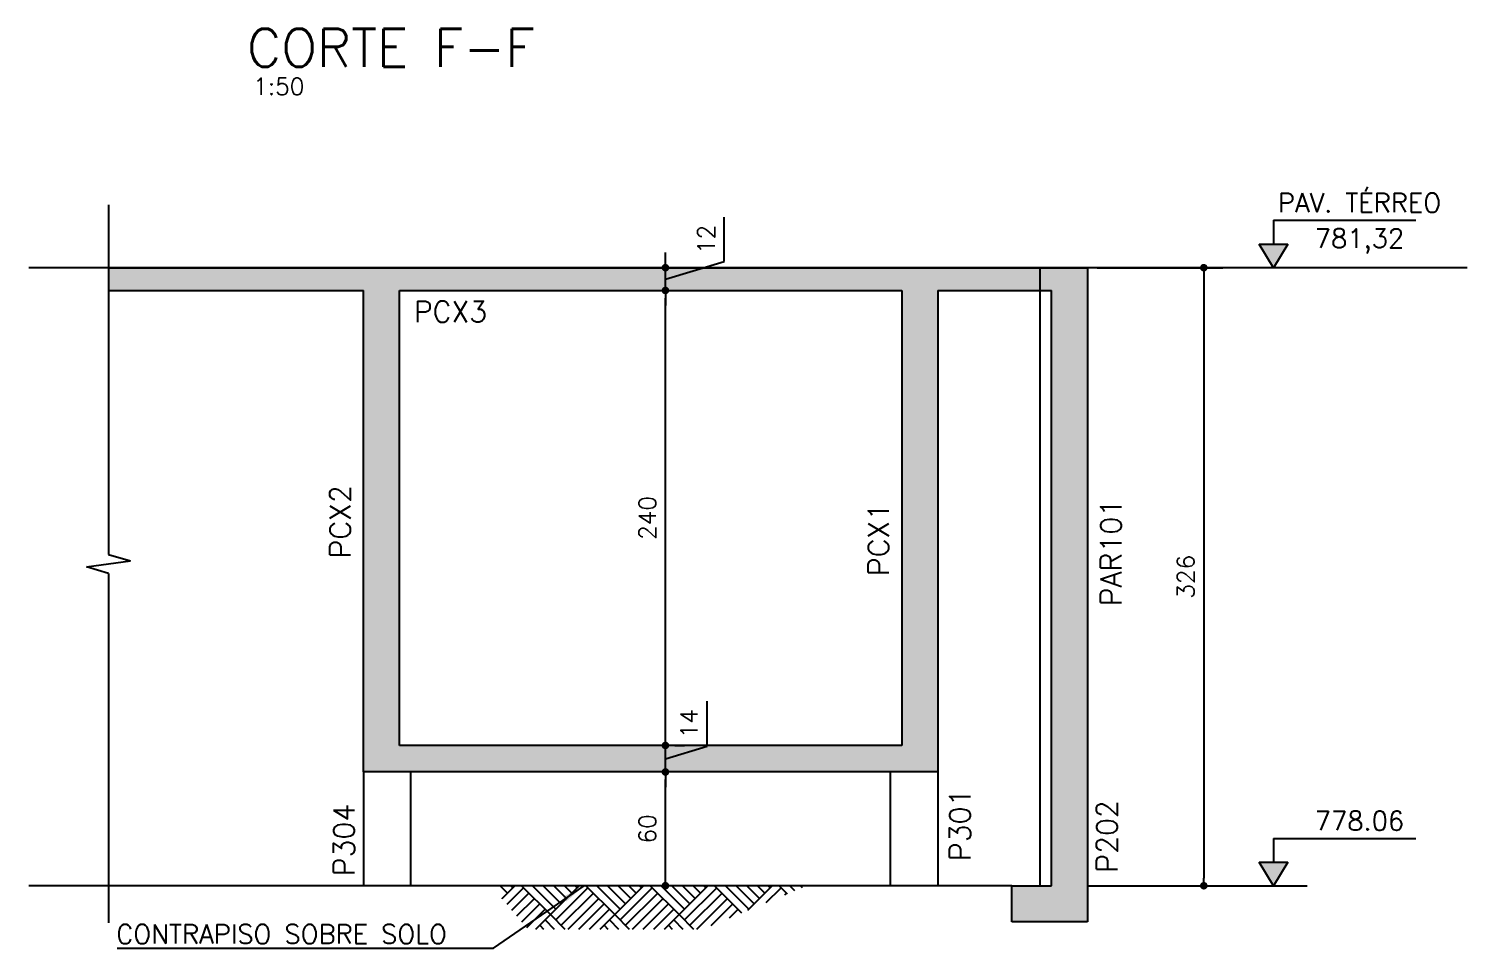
# Model space of a CAD drawing. Extents: x -39962 to 8542, y 35336 to 43602.
# Drawn here: x 3966 to 4725, y 36287 to 36772 of the extents above; entities that cross this region are included whole.
import ezdxf
from ezdxf.enums import TextEntityAlignment as Align

# ---------------------------------------------------------------- set-up
doc = ezdxf.new("R2010")
doc.units = 0
doc.layers.get('0').update_dxf_attribs({"linetype": 'CONTINUOUS'})
doc.layers.get('Defpoints').update_dxf_attribs({"linetype": 'CONTINUOUS'})
for name, color, linetype in [('COTA', 1, 'CONTINUOUS'), ('H2', 252, 'CONTINUOUS'), ('H6', 1, 'CONTINUOUS'), ('LINHA_FINA', 1, 'CONTINUOUS'), ('P-D', 2, 'CONTINUOUS'), ('PENA_1', 1, 'CONTINUOUS'), ('PENA_2', 2, 'CONTINUOUS'), ('PENA_3', 3, 'CONTINUOUS'), ('T1', 2, 'CONTINUOUS'), ('T3', 4, 'CONTINUOUS'), ('TEXTO', 3, 'CONTINUOUS')]:
    doc.layers.add(name, color=color, linetype=linetype)
doc.styles.add('COTA', font='romans.shx')
doc.styles.get("Standard").update_dxf_attribs({"font": 'ROMANS.SHX'})
doc.styles.add('TEXTO', font='romans.shx', dxfattribs={"height": 10})
doc.styles.add('Texto1', font='romans.shx', dxfattribs={"height": 9})
doc.styles.add('Texto3', font='romans.shx', dxfattribs={"height": 20})
doc.dimstyles.new('forma', dxfattribs={"dimscale": 5, "dimtxt": 1.8, "dimasz": 0.8, "dimexe": 2, "dimexo": 1, "dimgap": 1, "dimtad": 1, "dimdec": 1, "dimzin": 9, "dimdsep": 46, "dimtxsty": 'COTA', "dimblk1": 'DOT', "dimblk2": 'DOT', "dimsah": 1, "dimcen": 0, "dimdle": 1, "dimclrd": 256, "dimclre": 256, "dimclrt": 2, "dimadec": 0, "dimazin": 0, "dimtfac": 1, "dimtdec": 0, "dimtmove": 0, "dimatfit": 3, "dimfxl": 1, "dimtolj": 1, "dimtzin": 0, "dimarcsym": 0})

# ---------------------------------------------------------------- blocks, each defined once
blk = doc.blocks.new('elevação_d')
at = {"layer": 'LINHA_FINA', "linetype": 'Continuous'}
blk.add_hatch(color=256, dxfattribs=at).paths.add_polyline_path([(0, 0), (1.5, 2.5), (-1.5, 2.5)])
at = {"layer": 'LINHA_FINA'}
for p, q in [((0, 5), (0, 2.5)), ((0, 5), (15, 5)), ((0, 0), (-1.5, 2.5)), ((-1.5, 2.5), (1.5, 2.5)), ((1.5, 2.5), (0, 0))]:
    blk.add_line(p, q, dxfattribs=at)
at = {"layer": 'TEXTO', "linetype": 'Continuous', "style": 'TEXTO'}
for p in [(9.07, 5.25), (9.07, 1.5)]:
    blk.add_attdef('XXXX.XX', text='', height=2, dxfattribs=at).set_placement(p, align=Align.BOTTOM_CENTER)
blk = doc.blocks.new('_Dot')
at = {"color": 0, "linetype": 'ByBlock', "lineweight": -2}
blk.add_line((-0.5, 0), (-1, 0), dxfattribs=at)
at = {"color": 0, "linetype": 'ByBlock', "const_width": 0.5}
blk.add_lwpolyline([(-0.25, 0, 1), (0.25, 0, 1)], format="xyb", close=True, dxfattribs=at)
blk = doc.blocks.new('*D18')
at = {"layer": 'COTA', "lineweight": -2, "transparency": 16777216}
for p, q in [((4297.49, 36379.54), (4291.55, 36379.54)), ((4301.55, 36323.54), (4301.55, 36375.54)), ((4297.49, 36319.54), (4291.55, 36319.54))]:
    blk.add_line(p, q, dxfattribs=at)
at = {"layer": 'Defpoints', "color": 0, "transparency": 16777216}
for p in [(4301.55, 36379.54), (4302.49, 36379.54), (4302.49, 36319.54)]:
    blk.add_point(p, dxfattribs=at)
at = {"layer": 'COTA', "lineweight": -2, "transparency": 16777216, "xscale": 4, "yscale": 4, "zscale": 4}
for p, rotation in [((4301.55, 36379.54), 90), ((4301.55, 36319.54), 270)]:
    blk.add_blockref('_Dot', p, dxfattribs=dict(at, rotation=rotation))
at = {"layer": 'COTA', "color": 2, "transparency": 16777216, "insert": (4292.05, 36349.54), "char_height": 9, "attachment_point": 5, "rotation": 90, "style": 'COTA'}
blk.add_mtext('\\A1;60 ', dxfattribs=at)
blk = doc.blocks.new('*D19')
at = {"layer": 'COTA', "lineweight": -2, "transparency": 16777216}
for p, q in [((4323.55, 36393.14), (4323.55, 36416.85)), ((4301.55, 36397.54), (4301.55, 36401.54)), ((4301.55, 36379.54), (4301.55, 36393.54)), ((4301.55, 36379.54), (4301.55, 36393.54)), ((4301.55, 36386.54), (4323.55, 36393.14)), ((4306.55, 36393.54), (4311.55, 36393.54)), ((4297.49, 36379.54), (4291.55, 36379.54)), ((4301.55, 36375.54), (4301.55, 36371.54))]:
    blk.add_line(p, q, dxfattribs=at)
at = {"layer": 'Defpoints', "color": 0, "transparency": 16777216}
for p in [(4301.55, 36393.54), (4301.55, 36393.54), (4302.49, 36379.54)]:
    blk.add_point(p, dxfattribs=at)
at = {"layer": 'COTA', "lineweight": -2, "transparency": 16777216, "xscale": 4, "yscale": 4, "zscale": 4}
for p, rotation in [((4301.55, 36393.54), 270), ((4301.55, 36379.54), 90)]:
    blk.add_blockref('_Dot', p, dxfattribs=dict(at, rotation=rotation))
at = {"layer": 'COTA', "color": 2, "transparency": 16777216, "insert": (4314.05, 36405), "char_height": 9, "attachment_point": 5, "rotation": 90, "style": 'COTA'}
blk.add_mtext('\\A1;14 ', dxfattribs=at)
blk = doc.blocks.new('*D20')
at = {"layer": 'COTA', "lineweight": -2, "transparency": 16777216}
for p, q in [((4301.55, 36397.54), (4301.55, 36629.54)), ((4306.55, 36633.54), (4311.55, 36633.54)), ((4306.55, 36393.54), (4311.55, 36393.54))]:
    blk.add_line(p, q, dxfattribs=at)
at = {"layer": 'Defpoints', "color": 0, "transparency": 16777216}
for p in [(4301.55, 36633.54), (4301.55, 36633.54), (4301.55, 36393.54)]:
    blk.add_point(p, dxfattribs=at)
at = {"layer": 'COTA', "lineweight": -2, "transparency": 16777216, "xscale": 4, "yscale": 4, "zscale": 4}
for p, rotation in [((4301.55, 36633.54), 90), ((4301.55, 36393.54), 270)]:
    blk.add_blockref('_Dot', p, dxfattribs=dict(at, rotation=rotation))
at = {"layer": 'COTA', "color": 2, "transparency": 16777216, "insert": (4292.05, 36513.54), "char_height": 9, "attachment_point": 5, "rotation": 90, "style": 'COTA'}
blk.add_mtext('\\A1;240 ', dxfattribs=at)
blk = doc.blocks.new('*D21')
at = {"layer": 'COTA', "lineweight": -2, "transparency": 16777216}
for p, q in [((4332.55, 36648.84), (4332.55, 36672.13)), ((4301.55, 36649.54), (4301.55, 36653.54)), ((4301.55, 36639.54), (4332.55, 36648.84)), ((4301.55, 36633.54), (4301.55, 36645.54)), ((4301.55, 36633.54), (4301.55, 36645.54)), ((4306.55, 36645.54), (4311.55, 36645.54)), ((4301.55, 36629.54), (4301.55, 36625.54)), ((4306.55, 36633.54), (4311.55, 36633.54))]:
    blk.add_line(p, q, dxfattribs=at)
at = {"layer": 'Defpoints', "color": 0, "transparency": 16777216}
for p in [(4301.55, 36645.54), (4301.55, 36645.54), (4301.55, 36633.54)]:
    blk.add_point(p, dxfattribs=at)
at = {"layer": 'COTA', "lineweight": -2, "transparency": 16777216, "xscale": 4, "yscale": 4, "zscale": 4}
for p, rotation in [((4301.55, 36645.54), 270), ((4301.55, 36633.54), 90)]:
    blk.add_blockref('_Dot', p, dxfattribs=dict(at, rotation=rotation))
at = {"layer": 'COTA', "color": 2, "transparency": 16777216, "insert": (4323.05, 36660.48), "char_height": 9, "attachment_point": 5, "rotation": 90, "style": 'COTA'}
blk.add_mtext('\\A1;12 ', dxfattribs=at)
blk = doc.blocks.new('*D22')
at = {"layer": 'COTA', "lineweight": -2, "transparency": 16777216}
for p, q in [((4529.24, 36645.54), (4595.55, 36645.54)), ((4585.55, 36641.54), (4585.55, 36323.54)), ((4529.24, 36319.54), (4595.55, 36319.54))]:
    blk.add_line(p, q, dxfattribs=at)
at = {"layer": 'Defpoints', "color": 0, "transparency": 16777216}
for p in [(4524.24, 36645.54), (4524.24, 36319.54), (4585.55, 36319.54)]:
    blk.add_point(p, dxfattribs=at)
at = {"layer": 'COTA', "lineweight": -2, "transparency": 16777216, "xscale": 4, "yscale": 4, "zscale": 4}
for p, rotation in [((4585.55, 36645.54), 90), ((4585.55, 36319.54), 270)]:
    blk.add_blockref('_Dot', p, dxfattribs=dict(at, rotation=rotation))
at = {"layer": 'COTA', "color": 2, "transparency": 16777216, "insert": (4576.05, 36482.54), "char_height": 9, "attachment_point": 5, "rotation": 90, "style": 'COTA'}
blk.add_mtext('\\A1;326 ', dxfattribs=at)
blk = doc.blocks.new('ss')
at = {"layer": 'LINHA_FINA'}
blk.add_solid([(0, 0), (-2.5, -0.29), (-2.5, 0.3)], dxfattribs=at)
blk = doc.blocks.new('interrup')
at = {"layer": 'LINHA_FINA'}
for p, q in [((-1, 0), (-0.33, 2.31)), ((0.33, -2.31), (-0.33, 2.31)), ((1, 0), (0.33, -2.31))]:
    blk.add_line(p, q, dxfattribs=at)

msp = doc.modelspace()

# ---------------------------------------------------------------- hatches: boundary and pattern name
at = {"layer": 'H2'}
h = msp.add_hatch(color=256, dxfattribs=at)
h.paths.add_polyline_path([(4445.24, 36633.54), (4505.24, 36633.54), (4505.24, 36645.54), (4007.8, 36645.54), (4007.8, 36633.54), (4142.24, 36633.54), (4142.24, 36379.54), (4445.24, 36379.54)])
h.paths.add_polyline_path([(4426.24, 36393.54), (4161.24, 36393.54), (4161.24, 36633.54), (4426.24, 36633.54)], flags=16)
msp.add_hatch(color=256, dxfattribs=at).paths.add_polyline_path([(4524.24, 36645.54), (4524.24, 36300.54), (4484.24, 36300.54), (4484.24, 36319.54), (4505.24, 36319.54), (4505.24, 36645.54)])
at = {"layer": 'H6'}
h = msp.add_hatch(dxfattribs=at)
h.set_pattern_fill('AR-PARQ1', color=256, scale=2, angle=-45, style=0)
h.set_pattern_definition([(45, (-32517.357, 35489.73), (6e-15, 33.941125), [24, -24]), (45, (-32514.529, 35486.9), (6e-15, 33.941125), [24, -24]), (45, (-32511.7, 35484.072), (6e-15, 33.941125), [24, -24]), (45, (-32508.872, 35481.244), (6e-15, 33.941125), [24, -24]), (45, (-32506.044, 35478.415), (6e-15, 33.941125), [24, -24]), (45, (-32503.215, 35475.587), (6e-15, 33.941125), [24, -24]), (45, (-32500.387, 35472.759), (6e-15, 33.941125), [24, -24]), (315, (-32500.387, 35506.7), (-6e-15, -33.941125), [24, -24]), (315, (-32497.558, 35509.528), (-6e-15, -33.941125), [24, -24]), (315, (-32494.73, 35512.357), (-6e-15, -33.941125), [24, -24]), (315, (-32491.901, 35515.185), (-6e-15, -33.941125), [24, -24]), (315, (-32489.073, 35518.013), (-6e-15, -33.941125), [24, -24]), (315, (-32486.245, 35520.842), (-6e-15, -33.941125), [24, -24]), (315, (-32483.416, 35523.67), (-6e-15, -33.941125), [24, -24])])
h.paths.add_polyline_path([(4375.94, 36319.54), (4321.06, 36296.7), (4229.06, 36296.7), (4209.72, 36319.54)])

# ---------------------------------------------------------------- linework, layer by layer
at = {"layer": 'LINHA_FINA'}
for p, q in [((4007.8, 36678.62), (4007.8, 36494.32)), ((4007.8, 36484.32), (4007.8, 36300.03)), ((4210.81, 36286.58), (4258.75, 36319.54)), ((4012.41, 36286.58), (4210.81, 36286.58))]:
    msp.add_line(p, q, dxfattribs=at)
at = {"layer": 'PENA_1'}
for p, q in [((4724.5, 36645.54), (3965.72, 36645.54)), ((4142.24, 36379.54), (4142.24, 36319.54)), ((4167.24, 36319.54), (4167.24, 36379.54)), ((4420.24, 36319.54), (4420.24, 36379.54)), ((4445.24, 36379.54), (4445.24, 36319.54)), ((4484.24, 36319.54), (3965.72, 36319.54)), ((4524.24, 36319.54), (4640.1, 36319.54))]:
    msp.add_line(p, q, dxfattribs=at)
at = {"layer": 'PENA_2'}
msp.add_line((4499.24, 36319.54), (4499.24, 36645.54), dxfattribs=at)
at = {"layer": 'PENA_3'}
for p, q in [((4007.8, 36645.54), (4505.24, 36645.54)), ((4505.24, 36645.54), (4524.24, 36645.54)), ((4524.24, 36645.54), (4524.24, 36300.54)), ((4007.8, 36633.54), (4142.24, 36633.54)), ((4142.24, 36379.54), (4142.24, 36633.54)), ((4161.24, 36393.54), (4161.24, 36633.54)), ((4161.24, 36633.54), (4426.24, 36633.54)), ((4426.24, 36633.54), (4426.24, 36393.54)), ((4445.24, 36633.54), (4445.24, 36379.54)), ((4445.24, 36633.54), (4505.24, 36633.54)), ((4505.24, 36319.54), (4505.24, 36633.54)), ((4426.24, 36393.54), (4161.24, 36393.54)), ((4445.24, 36379.54), (4142.24, 36379.54)), ((4484.24, 36300.54), (4484.24, 36319.54)), ((4484.24, 36319.54), (4505.24, 36319.54)), ((4524.24, 36300.54), (4484.24, 36300.54))]:
    msp.add_line(p, q, dxfattribs=at)

# ---------------------------------------------------------------- block references
at = {"layer": 'LINHA_FINA', "xscale": 5, "yscale": 5, "zscale": 5, "rotation": 270}
msp.add_blockref('interrup', (4007.8, 36489.32), dxfattribs=at)
at = {"layer": 'PENA_3'}
ref = msp.add_blockref('elevação_d', (4622.32, 36645.54), dxfattribs=dict(at, xscale=5, yscale=5, zscale=5))
ref.add_attrib('XXXX.XX', 'PAV. TÉRREO', dxfattribs={"layer": 'TEXTO', "linetype": 'Continuous', "height": 10, "style": 'TEXTO'}).set_placement((4667.67, 36671.79), align=Align.BOTTOM_CENTER)
ref.add_attrib('XXXX.XX', '781,32', dxfattribs={"layer": 'TEXTO', "linetype": 'Continuous', "height": 10, "style": 'TEXTO'}).set_placement((4667.67, 36653.04), align=Align.BOTTOM_CENTER)
ref = msp.add_blockref('elevação_d', (4622.32, 36319.54), dxfattribs=dict(at, xscale=5, yscale=5, zscale=5))
ref.add_attrib('XXXX.XX', '778.06', dxfattribs={"layer": 'TEXTO', "linetype": 'Continuous', "height": 10, "style": 'TEXTO'}).set_placement((4667.67, 36345.79), align=Align.BOTTOM_CENTER)
at = {"layer": 'TEXTO', "xscale": 4.999999999999999, "yscale": 4.999999999999999, "zscale": 4.999999999999999, "rotation": 34.60821574949901}
msp.add_blockref('ss', (4258.75, 36319.54), dxfattribs=at)

# ---------------------------------------------------------------- texts
at = {"layer": 'P-D', "linetype": 'Continuous'}
msp.add_text('PCX3', height=11, dxfattribs=at).set_placement((4168.84, 36616.88))
for s, p in [('PCX2', (4135.52, 36492.2)), ('PCX1', (4419.46, 36482.88)), ('PAR101', (4542.11, 36467.03)), ('P304', (4137.47, 36324.58)), ('P301', (4462.47, 36332.59)), ('P202', (4539.97, 36326.47))]:
    msp.add_text(s, height=11, rotation=90, dxfattribs=at).set_placement(p)
at = {"layer": 'T1', "style": 'Texto1'}
msp.add_text('1:50', height=9, dxfattribs=at).set_placement((4084.1, 36736.67))
at = {"layer": 'T3', "style": 'Texto3'}
msp.add_text('CORTE F-F', height=20, dxfattribs=at).set_placement((4080.87, 36751.57))
at = {"layer": 'TEXTO', "style": 'TEXTO'}
msp.add_text('CONTRAPISO SOBRE SOLO', height=10, dxfattribs=at).set_placement((4011.86, 36289.03))

# ---------------------------------------------------------------- dimensions: what is measured, and where the dimension line sits
at = {"layer": 'COTA'}
for base, p1, p2, override, picture, middle in [((4301.55, 36645.54), (4301.55, 36633.54), (4301.55, 36645.54), {"dimpost": ' ', "dimtmove": 1}, '*D21', (4323.05, 36653.84)), ((4585.55, 36319.54), (4524.24, 36645.54), (4524.24, 36319.54), {"dimpost": ' '}, '*D22', (4576.05, 36482.54)), ((4301.55, 36633.54), (4301.55, 36393.54), (4301.55, 36633.54), {"dimpost": ' ', "dimtmove": 1}, '*D20', (4292.05, 36513.54)), ((4301.55, 36393.54), (4302.49, 36379.54), (4301.55, 36393.54), {"dimpost": ' ', "dimtmove": 1}, '*D19', (4314.05, 36398.14)), ((4301.55, 36379.54), (4302.49, 36319.54), (4302.49, 36379.54), {"dimpost": ' '}, '*D18', (4292.05, 36349.54))]:
    dim = msp.add_linear_dim(base=base, p1=p1, p2=p2, angle=90, dimstyle='forma', override=override, dxfattribs=at)
    dim.commit()
    dim.dimension.update_dxf_attribs({"geometry": picture, "text_midpoint": middle})

doc.saveas('drawing.dxf')
